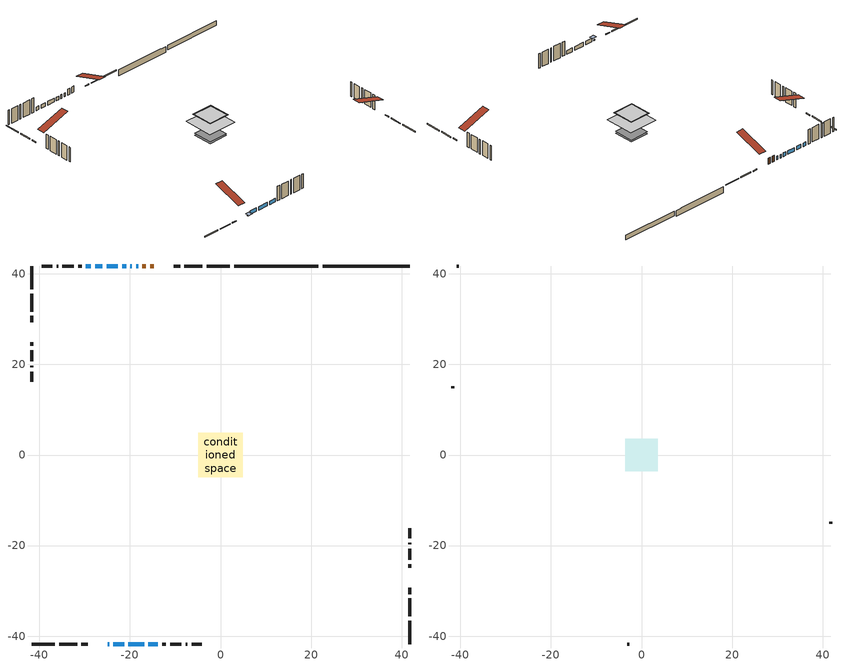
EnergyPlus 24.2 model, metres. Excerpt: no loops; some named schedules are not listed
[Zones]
conditioned space
 floor outside (Floor1 construction): -1.24,-1.24 -1.24,1.24 1.24,1.24 1.24,-1.24 z0.38
 floor adiabatic (AdiabaticFloorConstruction): -4.91,-4.91 -4.91,4.91 4.91,4.91 4.91,-4.91 z2.82
 floor foundation (Slab1 construction): -3.24,-3.24 -3.24,3.24 3.24,3.24 3.24,-3.24 z-1.14
 floor foundation (Slab1 construction 1): -3.18,-3.18 -3.18,3.18 3.18,3.18 3.18,-3.18 z-1.75
 wall outside (RimJoist1 construction): 2.09,41.74 -3.08,41.74 / -41.74,-41.74 -36.58,-41.74 / -41.74,41.74 -41.74,36.58 / 41.74,-41.74 41.74,-36.58 z0.38:0.68
 wall outside (RimJoist2 construction): -4.01,41.74 -7.98,41.74 / -35.65,-41.74 -31.67,-41.74 / -41.74,35.65 -41.74,31.67 / 41.74,-35.65 41.74,-31.67 z0.38:0.68
 wall outside (RimJoist3 construction): -8.91,41.74 -10.35,41.74 / -30.74,-41.74 -29.3,-41.74 / -41.74,30.74 -41.74,29.3 / 41.74,-30.74 41.74,-29.3 z0.38:0.68
 wall outside (AdiabaticWallConstruction 1): -14.73,41.74 -15.56,41.74 / -16.49,41.74 -17.26,41.74 z0.38:2.41
 wall outside (AdiabaticWallConstruction): -24.92,-41.74 -24.58,-41.74 z0.38:0.72; -18.19,41.74 -18.65,41.74 / -19.57,41.74 -19.91,41.74 / -23.65,-41.74 -21.25,-41.74 / -20.84,41.74 -21.73,41.74 / -20.32,-41.74 -16.88,-41.74 / -22.66,41.74 -25.13,41.74 / -26.06,41.74 -27.72,41.74 / -15.95,-41.74 -13.82,-41.74 / -28.64,41.74 -29.71,41.74 z0.38:1.6
 wall outside (Wall1 construction): -30.64,41.74 -31.47,41.74 / -12.89,-41.74 -12.06,-41.74 / -41.74,24.92 -41.74,24.09 / 41.74,-24.92 41.74,-24.09 z0.38:5.26
 wall outside (Wall2 construction): -32.4,41.74 -34.91,41.74 / -11.13,-41.74 -8.62,-41.74 / -41.74,23.16 -41.74,20.65 / 41.74,-23.16 41.74,-20.65 z0.38:5.26
 wall outside (Wall3 construction): -35.84,41.74 -36.21,41.74 / -7.69,-41.74 -7.32,-41.74 / -41.74,19.72 -41.74,19.35 / 41.74,-19.72 41.74,-19.35 z0.38:5.26
 wall outside (Wall4 construction): -37.14,41.74 -39.43,41.74 / -6.39,-41.74 -4.1,-41.74 / -41.74,18.42 -41.74,16.13 / 41.74,-18.42 41.74,-16.13 z0.38:5.26
 wall foundation (FoundationWall1 construction): 41.74,41.74 22.54,41.74 z-1.14:0.38
 wall foundation (FoundationWall2 construction): 3.02,41.74,-1.75 3.02,41.74,0.38 19.75,41.74,0.38 19.75,41.74,0.16 21.61,41.74,0.16 21.61,41.74,-1.75
 window (WindowConstruction 8): -24.92,-41.74 -24.58,-41.74 z0.38:0.72
 window (WindowConstruction 7): -18.19,41.74 -18.65,41.74 z0.38:1.6
 window (WindowConstruction 9): -19.58,41.74 -19.91,41.74 z0.38:1.6
 window (WindowConstruction): -23.65,-41.74 -21.25,-41.74 z0.38:1.6
 window (WindowConstruction 1): -20.84,41.74 -21.73,41.74 z0.38:1.6
 window (WindowConstruction 2): -20.32,-41.74 -16.88,-41.74 z0.38:1.6
 window (WindowConstruction 3): -22.66,41.74 -25.13,41.74 z0.38:1.6
 window (WindowConstruction 4): -26.06,41.74 -27.71,41.74 z0.38:1.6
 window (WindowConstruction 5): -15.95,-41.74 -13.82,-41.74 z0.38:1.6
 window (WindowConstruction 6): -28.64,41.74 -29.71,41.74 z0.38:1.6
 door (Door): -14.74,41.74 -15.56,41.74 z0.38:2.41
 door (Door 1): -16.49,41.74 -17.26,41.74 z0.38:2.41
 ceiling adiabatic (AdiabaticFloorConstruction): 4.91,-4.91 4.91,4.91 -4.91,4.91 -4.91,-4.91 z2.82
attic - vented
 floor to conditioned space (Floor2 construction Reversed): -3.34,-3.34 -3.34,3.34 3.34,3.34 3.34,-3.34 z5.26
 floor to conditioned space (Floor3 construction Reversed): -3.61,-3.61 -3.61,3.61 3.61,3.61 3.61,-3.61 z5.26
 wall outside (Wall5 construction): -40.35,41.74 -40.81,41.74 / -3.17,-41.74 -2.72,-41.74 / -41.74,15.2 -41.74,14.75 / 41.74,-15.2 41.74,-14.75 z0.38:5.26
 roof outside (Roof1 construction): -13.81,41.74,5.26 -13.81,32.17,8.45 -11.28,32.17,8.45 -11.28,41.74,5.26; -25.85,-41.74,5.26 -25.85,-32.17,8.45 -28.37,-32.17,8.45 -28.37,-41.74,5.26; -41.74,25.85,5.26 -32.17,25.85,8.45 -32.17,28.37,8.45 -41.74,28.37,5.26; 41.74,-25.85,5.26 32.17,-25.85,8.45 32.17,-28.37,8.45 41.74,-28.37,5.26
shading: -23.97,-41.74 -25.53,-41.74 -25.53,-42.96 -23.97,-42.96 z1.32
[Building]
Building 1: Terrain=Suburbs
[Site:Location]
Windsor AP_ON: Latitude {deg}=42.28; Longitude {deg}=-82.96; Time Zone {hr}=-5; Elevation {m}=190; Keep Site Location Information=Yes
[Site:GroundTemperature:Shallow]
6.34957, 4.46684, 4.31606, 5.20952, 8.79623, 12.3662, 15.4612, 17.4219, 17.5884, 15.9938, 12.9777, 9.51722
[Site:WaterMainsTemperature]
Calculation Method=Schedule; Temperature Schedule=mains temperature schedule
[Material] Roughness=Rough; Thermal Absorptance=0.9
Name | Thickness {m} | Conductivity {W/m-K} | Density {kg/m3} | Specific Heat {J/kg-K} | Solar Absorptance | Visible Absorptance
asphalt or fiberglass shingles | 0.00635 | 0.162714 | 1121.4 | 1465.45 | 0.4 | 0.4
ceiling loosefill ins | 0.169333 | 0.0480833 | 16.02 | 1046.75 | 0.7 | 0.7
ceiling loosefill ins 1 | 0.254 | 0.0480833 | 16.02 | 1046.75 | 0.7 | 0.7
ceiling stud and cavity | 0.1397 | 0.166325 | 65.682 | 1177.47 | 0.7 | 0.7
ceiling stud and cavity 1 | 0.1397 | 0.177487 | 65.682 | 1177.47 | 0.7 | 0.7
concrete 4.0 in. | 0.1016 | 1.803125 | 2242.8 | 837.4 | 0.7 | 0.7
concrete 8.0 in. | 0.2032 | 1.803125 | 2242.8 | 837.4 | 0.7 | 0.7
door material | 0.04445 | 0.327969 | 512.64 | 1214.23 | 0.7 | 0.7
door material 1 | 0.04445 | 0.053851 | 512.64 | 1214.23 | 0.7 | 0.7
exterior vertical ins | 0.0022451 | 0.029427 | 32.04 | 1214.23 | 0.7 | 0.7
floor covering | 0.0127 | 0.0433444 | 54.468 | 1339.84 | 0.6 | 0.6
floor rigid ins | 0.051816 | 0.029427 | 32.04 | 1214.23 | 0.7 | 0.7
floor rigid ins 1; wall rigid ins | 0.512978 | 0.029427 | 32.04 | 1214.23 | 0.7 | 0.7
floor stud and cavity | 0.1397 | 0.0995206 | 92.3553 | 1139.71 | 0.7 | 0.7
floor stud and cavity 1 | 0.1397 | 1.75129 | 37.0049 | 1207.88 | 0.7 | 0.7
furniture material conditioned space 1 | 0.1524 | 0.115458 | 640.8 | 1214.23 | 0.6 | 0.6
gypsum board | 0.00254 | 0.160291 | 801 | 837.4 | 0.6 | 0.6
gypsum board 1 | 0.0127 | 0.160291 | 801 | 837.4 | 0.6 | 0.6
gypsum board 2 | 0.0127 | 0.160291 | 801 | 837.4 | 0.7 | 0.7
osb sheathing 0.5 in. | 0.0127 | 0.115458 | 512.64 | 1214.23 | 0.7 | 0.7
osb sheathing 0.75 in. | 0.01905 | 0.115458 | 512.64 | 1214.23 | 0.7 | 0.7
osb sheathing 2.0 in. | 0.0508 | 0.115458 | 512.64 | 1214.23 | 0.7 | 0.7
rim joist stud and cavity | 0.0508 | 0.747799 | 125.044 | 1163.47 | 0.6 | 0.6
rim joist stud and cavity 1 | 0.0508 | 0.172285 | 50.32683 | 1063.81 | 0.6 | 0.6
rim joist stud and cavity 2 | 0.0508 | 0.322509 | 50.32683 | 1063.81 | 0.6 | 0.6
wall stud and cavity | 0.0889 | 0.283294 | 50.32683 | 1063.81 | 0.7 | 0.7
wall stud and cavity 1 | 0.1397 | 0.0805465 | 139.0536 | 1170.24 | 0.7 | 0.7
wall stud and cavity 2 | 0.1397 | 0.101716 | 139.0536 | 1170.24 | 0.7 | 0.7
wall stud and cavity 3 | 0.1397 | 0.0911936 | 139.0536 | 1170.24 | 0.7 | 0.7
wall stud and cavity 4 | 0.0889 | 6.1454 | 50.32683 | 1063.81 | 0.6 | 0.6
wall stud and cavity 5 | 0.0889 | 0.380278 | 52.3479 | 1209.89 | 0.7 | 0.7
wall stud and cavity 6 | 0.0889 | 0.391764 | 83.0341 | 1211.67 | 0.7 | 0.7
wood siding | 0.00254 | 0.102417 | 544.68 | 1172.36 | 0.4 | 0.4
wood siding 1 | 0.0254 | 0.102417 | 544.68 | 1172.36 | 0.4 | 0.4
wood siding 2; wood siding 3; wood siding 4 | 0.0254 | 0.102417 | 544.68 | 1172.36 | 0.7 | 0.7
[WindowMaterial:SimpleGlazingSystem]
Name | U-Factor {W/m2-K} | Solar Heat Gain Coefficient
WindowMaterial | 2.262683 | 0.65
WindowMaterial 1 | 2.64424 | 0.5
WindowMaterial 2 | 2.25814 | 0.65
WindowMaterial 3 | 3.00196 | 0.54
WindowMaterial 4 | 2.322302 | 0.58
WindowMaterial 5 | 2.28312 | 0.61
WindowMaterial 6 | 2.529549 | 0.55
WindowMaterial 7 | 2.657304 | 0.47
WindowMaterial 8 | 3.06612 | 0.36
WindowMaterial 9 | 5.12269 | 0.64
[Construction]
AdiabaticFloorConstruction: floor stud and cavity 1, floor rigid ins 1, osb sheathing 0.75 in., floor covering
AdiabaticWallConstruction: wood siding 3, wall rigid ins, wall stud and cavity 5, gypsum board 1
AdiabaticWallConstruction 1: wood siding 4, wall rigid ins, wall stud and cavity 5, gypsum board 1
Door: door material
Door 1: door material 1
Floor1 construction: floor stud and cavity, floor rigid ins, osb sheathing 0.75 in., floor covering
Floor2 construction Reversed: gypsum board 1, ceiling stud and cavity, ceiling loosefill ins
Floor3 construction Reversed: gypsum board 1, ceiling stud and cavity 1, ceiling loosefill ins 1
FoundationWall1 construction: concrete 8.0 in.
FoundationWall2 construction: concrete 8.0 in., gypsum board 2
furniture construction conditioned space 1: furniture material conditioned space 1
PartitionWallConstruction: gypsum board 1, wall stud and cavity 6, gypsum board 1
RimJoist1 construction: wood siding 2, osb sheathing 2.0 in., rim joist stud and cavity
RimJoist2 construction: wood siding 2, rim joist stud and cavity 1
RimJoist3 construction: wood siding 2, rim joist stud and cavity 2
Roof1 construction: asphalt or fiberglass shingles
Slab1 construction; Slab1 construction 1: concrete 4.0 in.
Wall1 construction: wood siding, wall stud and cavity, gypsum board
Wall2 construction: wood siding 1, osb sheathing 0.5 in., wall stud and cavity 1, gypsum board 1
Wall3 construction: wood siding 1, osb sheathing 0.5 in., wall stud and cavity 2, gypsum board 1
Wall4 construction: wood siding 1, osb sheathing 0.5 in., wall stud and cavity 3, gypsum board 1
Wall5 construction: wood siding, wall stud and cavity 4
WindowConstruction: WindowMaterial
WindowConstruction 1: WindowMaterial 1
WindowConstruction 2: WindowMaterial 2
WindowConstruction 3: WindowMaterial 3
WindowConstruction 4: WindowMaterial 4
WindowConstruction 5: WindowMaterial 5
WindowConstruction 6: WindowMaterial 6
WindowConstruction 7: WindowMaterial 7
WindowConstruction 8: WindowMaterial 8
WindowConstruction 9: WindowMaterial 9
[Zone] Multiplier=1; Part of Total Floor Area=Yes
Name | Volume {m3}
attic - vented | 50.0552
conditioned space | 526
[Space]
Name | Zone | Volume {m3}
attic - vented 1 | attic - vented | 50.0552
conditioned space 1 | conditioned space | 526
[ZoneInfiltration:EffectiveLeakageArea]
infil attic - vented 1: Zone or Space=attic - vented 1; Schedule=Always On Discrete; Effective Air Leakage Area {cm2}=4294.22; Stack Coefficient=0.000561044; Wind Coefficient=1.60036e-05
[ZoneMixing]
whole house fan mix: Zone or Space=attic - vented; Schedule=Always On Continuous; Design Flow Rate Calculation Method=Flow/Zone; Design Flow Rate {m3/s}=0; Source Zone or Space=conditioned space
[SurfaceProperty:ExposedFoundationPerimeter] Exposed Perimeter Calculation Method=TotalExposedPerimeter
Name | Total Exposed Perimeter {m}
Slab1 | 19.202
Slab1 1 | 18.593
[InternalMass] Zone or ZoneList=conditioned space; Space or SpaceList=conditioned space 1
Name | Construction | Surface Area {m2}
furniture mass conditioned space 1 | furniture construction conditioned space 1 | 74.0558
partition wall mass | PartitionWallConstruction | 185.139
[Lights]
interior lighting: Zone or ZoneList or Space or SpaceList=conditioned space 1; Schedule=interior lighting schedule; Design Level Calculation Method=LightingLevel; Lighting Level {W}=343.2; Return Air Fraction=0; Fraction Radiant=0.6; Fraction Visible=0.2; Fraction Replaceable=1
[People]
occupants: Zone or ZoneList or Space or SpaceList=conditioned space 1; Number of People Schedule=occupants schedule; Number of People Calculation Method=People; Number of People=3; Fraction Radiant=0.314171; Sensible Heat Fraction=0.56303; Activity Level Schedule=occupants activity schedule; Carbon Dioxide Generation Rate {m3/s-W}=0; Enable ASHRAE 55 Comfort Warnings=No; Mean Radiant Temperature Calculation Type=EnclosureAveraged
[ElectricEquipment] Zone or ZoneList or Space or SpaceList=conditioned space 1; Design Level Calculation Method=EquipmentLevel
Name | Schedule | Design Level {W} | Fraction Latent | Fraction Radiant | Fraction Lost
clothes dryer | clothes dryer schedule | 140.772 | 0.015 | 0.081 | 0.85
clothes washer | clothes washer schedule | 32.1985 | 0.03 | 0.162 | 0.7
cooking range | cooking range schedule | 215.147 | 0.08 | 0.432 | 0.2
dishwasher | dishwasher schedule | 66.8632 | 0.3 | 0.18 | 0.4
fridge | fridge schedule | 72.9452 | 0 | 0.6 | 0
mech vent bath fan 0 | mech vent bath fan 0 schedule | 25.1 | 0 | 0 | 1
mech vent house fan | mech vent house fan schedule | 0 | 0 | 0 | 1
mech vent house fan cfis | mech vent house fan cfis schedule | 0 | 0 | 0 | 0
mech vent range fan 0 | mech vent range fan 0 schedule | 57 | 0 | 0 | 1
misc plug loads | misc plug loads schedule | 494.7 | 0.045 | 0.513 | 0.1
whole house fan | Always On Discrete | 0 | 0 | 0 | 1
[OtherEquipment] Zone or ZoneList or Space or SpaceList=conditioned space 1; Design Level Calculation Method=EquipmentLevel
Name | Fuel Type | Schedule | Design Level {W} | Fraction Latent | Fraction Radiant | Fraction Lost
clothes dryer 1 | Electricity | clothes dryer schedule | 0 | 0.015 | 0.081 | 0.85
cooking range 1 | Electricity | cooking range schedule | 0 | 0.08 | 0.432 | 0.2
general water use latent | None | general water use schedule | 62.594 | 1 | 0 | 0
general water use sensible | None | general water use schedule | -61.6891 | 0 | 0.6 | 0
mech vent house fan latent load | None | Always On Discrete | 0 | 1 | 0 | 0
mech vent house fan sensible load | None | Always On Discrete | 0 | 0 | 0 | 0
water heater energy adjustment1 | NaturalGas | Always On Discrete | 0.01 | 0 | 0 | 1
[ZoneInfiltration:DesignFlowRate] Zone or ZoneList or Space or SpaceList=conditioned space 1; Schedule=Always On Discrete; Design Flow Rate Calculation Method=Flow/Zone; Design Flow Rate {m3/s}=0
infil flow; natural vent flow; whole house fan flow
[AvailabilityManager:Scheduled]
central ac and furnace airloop Availability Manager: Schedule=Always On Discrete
[Foundation:Kiva] Initial Indoor Air Temperature {C}=18; Wall Height Above Grade {m}=0.379994; Wall Depth Below Slab {m}=0.2032
Name | Custom Block Material Name 1 | Custom Block Depth 1 {m} | Custom Block X Position 1 {m} | Custom Block Z Position 1 {m}
Foundation Kiva 1
Foundation Kiva 2 | exterior vertical ins | 2.13 | 0.2159 | 0
[Foundation:Kiva:Settings]
Soil Conductivity {W/m-K}=0.849921; Soil Density {kg/m3}=1842.3; Soil Specific Heat {J/kg-K}=418.7; Ground Solar Absorptivity=0.9; Ground Thermal Absorptivity=0.9; Ground Surface Roughness {m}=0.03; Far-Field Width {m}=40; Deep-Ground Boundary Condition=ZeroFlux; Deep-Ground Depth {m}=40; Minimum Cell Dimension {m}=0.2; Maximum Cell Growth Coefficient=3; Simulation Timestep=Timestep
[Exterior:Lights]
exterior lighting: Schedule=exterior lighting schedule; Design Level {W}=75.6
[EnergyManagementSystem:GlobalVariable]
central_ac_and_furnace_airloop_Fan_RTF
infil_program_Qfan
infil_program_Qinf
natural_vent_program_Qnv
natural_vent_program_Qwhf
[EnergyManagementSystem:Sensor]
Name | Output:Variable or Output:Meter Index Key | Output:Variable or Output:Meter
airflow_gain | infil flow | Infiltration Sensible Heat Gain Energy
airflow_gain_1 | natural vent flow | Infiltration Sensible Heat Gain Energy
airflow_gain_2 | whole house fan flow | Infiltration Sensible Heat Gain Energy
airflow_loss | infil flow | Infiltration Sensible Heat Loss Energy
airflow_loss_1 | natural vent flow | Infiltration Sensible Heat Loss Energy
airflow_loss_2 | whole house fan flow | Infiltration Sensible Heat Loss Energy
clg_load_cond |  | Cooling:EnergyTransfer:Zone:CONDITIONED SPACE
clg_sp_s; clg_sp_s_1 | cooling setpoint | Schedule Value
clothes_dryer_exhaust_0_sch_s | clothes dryer exhaust 0 schedule | Schedule Value
cool_season | cooling season schedule | Schedule Value
htg_load_cond |  | Heating:EnergyTransfer:Zone:CONDITIONED SPACE
htg_sp_s; htg_sp_s_1 | heating setpoint | Schedule Value
ig_ee_conv | clothes dryer | Electric Equipment Convective Heating Energy
ig_ee_conv_2 | cooking range | Electric Equipment Convective Heating Energy
ig_ee_conv_4 | fridge | Electric Equipment Convective Heating Energy
ig_ee_conv_5 | misc plug loads | Electric Equipment Convective Heating Energy
ig_ee_conv_6 | whole house fan | Electric Equipment Convective Heating Energy
ig_ee_rad | clothes dryer | Electric Equipment Radiant Heating Energy
ig_ee_rad_2 | cooking range | Electric Equipment Radiant Heating Energy
ig_ee_rad_4 | fridge | Electric Equipment Radiant Heating Energy
ig_ee_rad_5 | misc plug loads | Electric Equipment Radiant Heating Energy
ig_ee_rad_6 | whole house fan | Electric Equipment Radiant Heating Energy
ig_lgt_conv | interior lighting | Lights Convective Heating Energy
ig_lgt_rad | interior lighting | Lights Radiant Heating Energy
ig_lgt_vis | interior lighting | Lights Visible Radiation Heating Energy
ig_oe_conv | clothes dryer 1 | Other Equipment Convective Heating Energy
ig_oe_conv_1 | cooking range 1 | Other Equipment Convective Heating Energy
ig_oe_conv_2 | general water use latent | Other Equipment Convective Heating Energy
ig_oe_conv_3 | general water use sensible | Other Equipment Convective Heating Energy
ig_oe_conv_4 | water heater energy adjustment1 | Other Equipment Convective Heating Energy
ig_oe_rad | clothes dryer 1 | Other Equipment Radiant Heating Energy
ig_oe_rad_1 | cooking range 1 | Other Equipment Radiant Heating Energy
ig_oe_rad_2 | general water use latent | Other Equipment Radiant Heating Energy
ig_oe_rad_3 | general water use sensible | Other Equipment Radiant Heating Energy
ig_oe_rad_4 | water heater energy adjustment1 | Other Equipment Radiant Heating Energy
ig_ppl_conv | occupants | People Convective Heating Energy
ig_ppl_rad | occupants | People Radiant Heating Energy
im_conv | furniture mass conditioned space 1 | Surface Inside Face Convection Heat Gain Energy
im_conv_1 | partition wall mass | Surface Inside Face Convection Heat Gain Energy
im_ig | furniture mass conditioned space 1 | Surface Inside Face Internal Gains Radiation Heat Gain Energy
im_ig_1 | partition wall mass | Surface Inside Face Internal Gains Radiation Heat Gain Energy
im_lgt | furniture mass conditioned space 1 | Surface Inside Face Lights Radiation Heat Gain Energy
im_lgt_1 | partition wall mass | Surface Inside Face Lights Radiation Heat Gain Energy
im_sol | furniture mass conditioned space 1 | Surface Inside Face Solar Radiation Heat Gain Energy
im_sol_1 | partition wall mass | Surface Inside Face Solar Radiation Heat Gain Energy
im_surf | furniture mass conditioned space 1 | Surface Inside Face Net Surface Thermal Radiation Heat Gain Energy
im_surf_1 | partition wall mass | Surface Inside Face Net Surface Thermal Radiation Heat Gain Energy
mech_vent_bath_fan_0_sch_s | mech vent bath fan 0 schedule | Schedule Value
mech_vent_range_fan_0_sch_s | mech vent range fan 0 schedule | Schedule Value
mv_conv | mech vent bath fan 0 | Electric Equipment Convective Heating Energy
mv_conv_1 | mech vent house fan | Electric Equipment Convective Heating Energy
mv_conv_2 | mech vent house fan cfis | Electric Equipment Convective Heating Energy
mv_conv_3 | mech vent range fan 0 | Electric Equipment Convective Heating Energy
mv_conv_4 | mech vent house fan latent load | Other Equipment Convective Heating Energy
mv_conv_5 | mech vent house fan sensible load | Other Equipment Convective Heating Energy
mv_rad | mech vent bath fan 0 | Electric Equipment Radiant Heating Energy
mv_rad_1 | mech vent house fan | Electric Equipment Radiant Heating Energy
mv_rad_2 | mech vent house fan cfis | Electric Equipment Radiant Heating Energy
mv_rad_3 | mech vent range fan 0 | Electric Equipment Radiant Heating Energy
mv_rad_4 | mech vent house fan latent load | Other Equipment Radiant Heating Energy
mv_rad_5 | mech vent house fan sensible load | Other Equipment Radiant Heating Energy
natural_vent_s | natural vent schedule | Schedule Value
out_pb_s |  | Site Outdoor Air Barometric Pressure
out_wt_s |  | Site Outdoor Air Humidity Ratio
site_vw_s |  | Site Wind Speed
ss_back_out | Window1 | Surface Window Shortwave from Zone Back Out Window Heat Transfer Rate
ss_back_out_1 | Window10 | Surface Window Shortwave from Zone Back Out Window Heat Transfer Rate
ss_back_out_2 | Window11 | Surface Window Shortwave from Zone Back Out Window Heat Transfer Rate
ss_back_out_3 | Window2 | Surface Window Shortwave from Zone Back Out Window Heat Transfer Rate
ss_back_out_4 | Window3 | Surface Window Shortwave from Zone Back Out Window Heat Transfer Rate
ss_back_out_5 | Window4 | Surface Window Shortwave from Zone Back Out Window Heat Transfer Rate
ss_back_out_6 | Window5 | Surface Window Shortwave from Zone Back Out Window Heat Transfer Rate
ss_back_out_7 | Window6 | Surface Window Shortwave from Zone Back Out Window Heat Transfer Rate
ss_back_out_8 | Window7 | Surface Window Shortwave from Zone Back Out Window Heat Transfer Rate
ss_back_out_9 | Window9 | Surface Window Shortwave from Zone Back Out Window Heat Transfer Rate
ss_conv | Door1 | Surface Inside Face Convection Heat Gain Energy
ss_conv_1 | Door2 | Surface Inside Face Convection Heat Gain Energy
ss_conv_10 | Window7 | Surface Inside Face Convection Heat Gain Energy
ss_conv_11 | Window9 | Surface Inside Face Convection Heat Gain Energy
ss_conv_2 | Window1 | Surface Inside Face Convection Heat Gain Energy
ss_conv_3 | Window10 | Surface Inside Face Convection Heat Gain Energy
ss_conv_4 | Window11 | Surface Inside Face Convection Heat Gain Energy
ss_conv_5 | Window2 | Surface Inside Face Convection Heat Gain Energy
ss_conv_6 | Window3 | Surface Inside Face Convection Heat Gain Energy
ss_conv_7 | Window4 | Surface Inside Face Convection Heat Gain Energy
ss_conv_8 | Window5 | Surface Inside Face Convection Heat Gain Energy
ss_conv_9 | Window6 | Surface Inside Face Convection Heat Gain Energy
ss_ig | Door1 | Surface Inside Face Internal Gains Radiation Heat Gain Energy
ss_ig_1 | Door2 | Surface Inside Face Internal Gains Radiation Heat Gain Energy
ss_ig_10 | Window7 | Surface Inside Face Internal Gains Radiation Heat Gain Energy
ss_ig_11 | Window9 | Surface Inside Face Internal Gains Radiation Heat Gain Energy
ss_ig_2 | Window1 | Surface Inside Face Internal Gains Radiation Heat Gain Energy
ss_ig_3 | Window10 | Surface Inside Face Internal Gains Radiation Heat Gain Energy
ss_ig_4 | Window11 | Surface Inside Face Internal Gains Radiation Heat Gain Energy
ss_ig_5 | Window2 | Surface Inside Face Internal Gains Radiation Heat Gain Energy
ss_ig_6 | Window3 | Surface Inside Face Internal Gains Radiation Heat Gain Energy
ss_ig_7 | Window4 | Surface Inside Face Internal Gains Radiation Heat Gain Energy
ss_ig_8 | Window5 | Surface Inside Face Internal Gains Radiation Heat Gain Energy
ss_ig_9 | Window6 | Surface Inside Face Internal Gains Radiation Heat Gain Energy
ss_lgt | Door1 | Surface Inside Face Lights Radiation Heat Gain Energy
ss_lgt_1 | Door2 | Surface Inside Face Lights Radiation Heat Gain Energy
ss_sol | Door1 | Surface Inside Face Solar Radiation Heat Gain Energy
ss_sol_1 | Door2 | Surface Inside Face Solar Radiation Heat Gain Energy
ss_surf | Door1 | Surface Inside Face Net Surface Thermal Radiation Heat Gain Energy
ss_surf_1 | Door2 | Surface Inside Face Net Surface Thermal Radiation Heat Gain Energy
ss_surf_10 | Window7 | Surface Inside Face Net Surface Thermal Radiation Heat Gain Energy
ss_surf_11 | Window9 | Surface Inside Face Net Surface Thermal Radiation Heat Gain Energy
ss_surf_2 | Window1 | Surface Inside Face Net Surface Thermal Radiation Heat Gain Energy
ss_surf_3 | Window10 | Surface Inside Face Net Surface Thermal Radiation Heat Gain Energy
ss_surf_4 | Window11 | Surface Inside Face Net Surface Thermal Radiation Heat Gain Energy
ss_surf_5 | Window2 | Surface Inside Face Net Surface Thermal Radiation Heat Gain Energy
ss_surf_6 | Window3 | Surface Inside Face Net Surface Thermal Radiation Heat Gain Energy
ss_surf_7 | Window4 | Surface Inside Face Net Surface Thermal Radiation Heat Gain Energy
ss_surf_8 | Window5 | Surface Inside Face Net Surface Thermal Radiation Heat Gain Energy
ss_surf_9 | Window6 | Surface Inside Face Net Surface Thermal Radiation Heat Gain Energy
ss_trans_in | Window1 | Surface Window Transmitted Solar Radiation Rate
ss_trans_in_1 | Window10 | Surface Window Transmitted Solar Radiation Rate
ss_trans_in_2 | Window11 | Surface Window Transmitted Solar Radiation Rate
ss_trans_in_3 | Window2 | Surface Window Transmitted Solar Radiation Rate
ss_trans_in_4 | Window3 | Surface Window Transmitted Solar Radiation Rate
ss_trans_in_5 | Window4 | Surface Window Transmitted Solar Radiation Rate
ss_trans_in_6 | Window5 | Surface Window Transmitted Solar Radiation Rate
ss_trans_in_7 | Window6 | Surface Window Transmitted Solar Radiation Rate
ss_trans_in_8 | Window7 | Surface Window Transmitted Solar Radiation Rate
ss_trans_in_9 | Window9 | Surface Window Transmitted Solar Radiation Rate
ss_trans_out | Window1 | Surface Inside Face Initial Transmitted Diffuse Transmitted Out Window Solar Radiation Rate
ss_trans_out_1 | Window10 | Surface Inside Face Initial Transmitted Diffuse Transmitted Out Window Solar Radiation Rate
